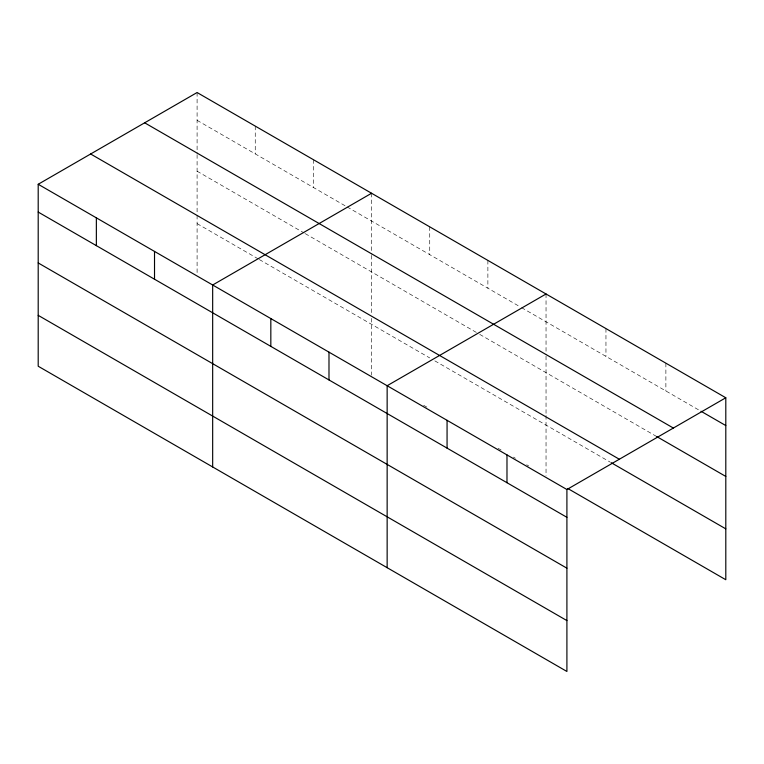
<?xml version="1.0" encoding="UTF-8"?>
<svg xmlns="http://www.w3.org/2000/svg" width="764" height="764" viewBox="0 0 764 764"><rect width="100%" height="100%" fill="white"/><g stroke="black" fill="none" stroke-linecap="round" stroke-linejoin="round"><path stroke-width="0.57" stroke-dasharray="3.82 2.86" d="M197.093 120.33L346.063 206.328M347.085 206.92L520.532 307.061M521.554 307.653L699.977 410.66M197.093 171.203L304.225 233.049M305.247 233.641L478.703 333.782M479.725 334.374L656.582 436.483M197.093 223.613L258.318 258.958M259.34 259.55L429.731 357.924M434.831 360.866L610.092 462.058M423.609 405.264L428.709 408.205M498.09 448.267L501.146 450.034M513.389 457.101L515.433 458.276M526.654 464.76L528.698 465.935M665.883 363.177L665.883 390.977M605.957 328.587L605.957 356.377M546.04 293.987L546.04 354.916M546.04 356.1L546.04 414.355M546.04 415.549L546.04 475.953M487.881 260.409L487.881 288.209M429.731 226.832L429.731 254.632M371.571 193.254L371.571 254.183M371.571 255.367L371.571 313.622M371.571 318.387L371.571 375.219M313.412 159.686L313.412 187.476M255.252 126.108L255.252 153.908M197.093 92.53L197.093 153.449M197.093 154.634L197.093 214.082M197.093 215.276L197.093 274.486"/><path stroke-width="1.15" d="M566.907 568.187L566.907 489.514L38.2 184.267L38.2 366.233L566.907 671.47L566.907 568.187L38.2 262.94M567.738 488.473L725.8 579.733L725.8 397.767L197.093 92.53L38.2 184.267M371.571 193.254L212.669 285.001L212.669 466.957M546.04 293.987L387.147 385.724L387.147 567.69M566.907 489.514L725.8 397.767M701.008 411.252L725.8 425.567M144.663 122.803L673.361 428.05M656.582 436.483L725.8 476.44M90.639 153.994L619.337 459.24M611.124 462.65L725.8 528.86M38.2 212.067L566.907 517.314M38.2 315.351L566.907 620.597M506.981 454.914L506.981 482.714M447.064 420.324L447.064 448.124M328.988 352.147L328.988 379.947M270.828 318.578L270.828 346.369M154.519 251.423L154.519 279.223M96.359 217.845L96.359 245.645"/></g></svg>
